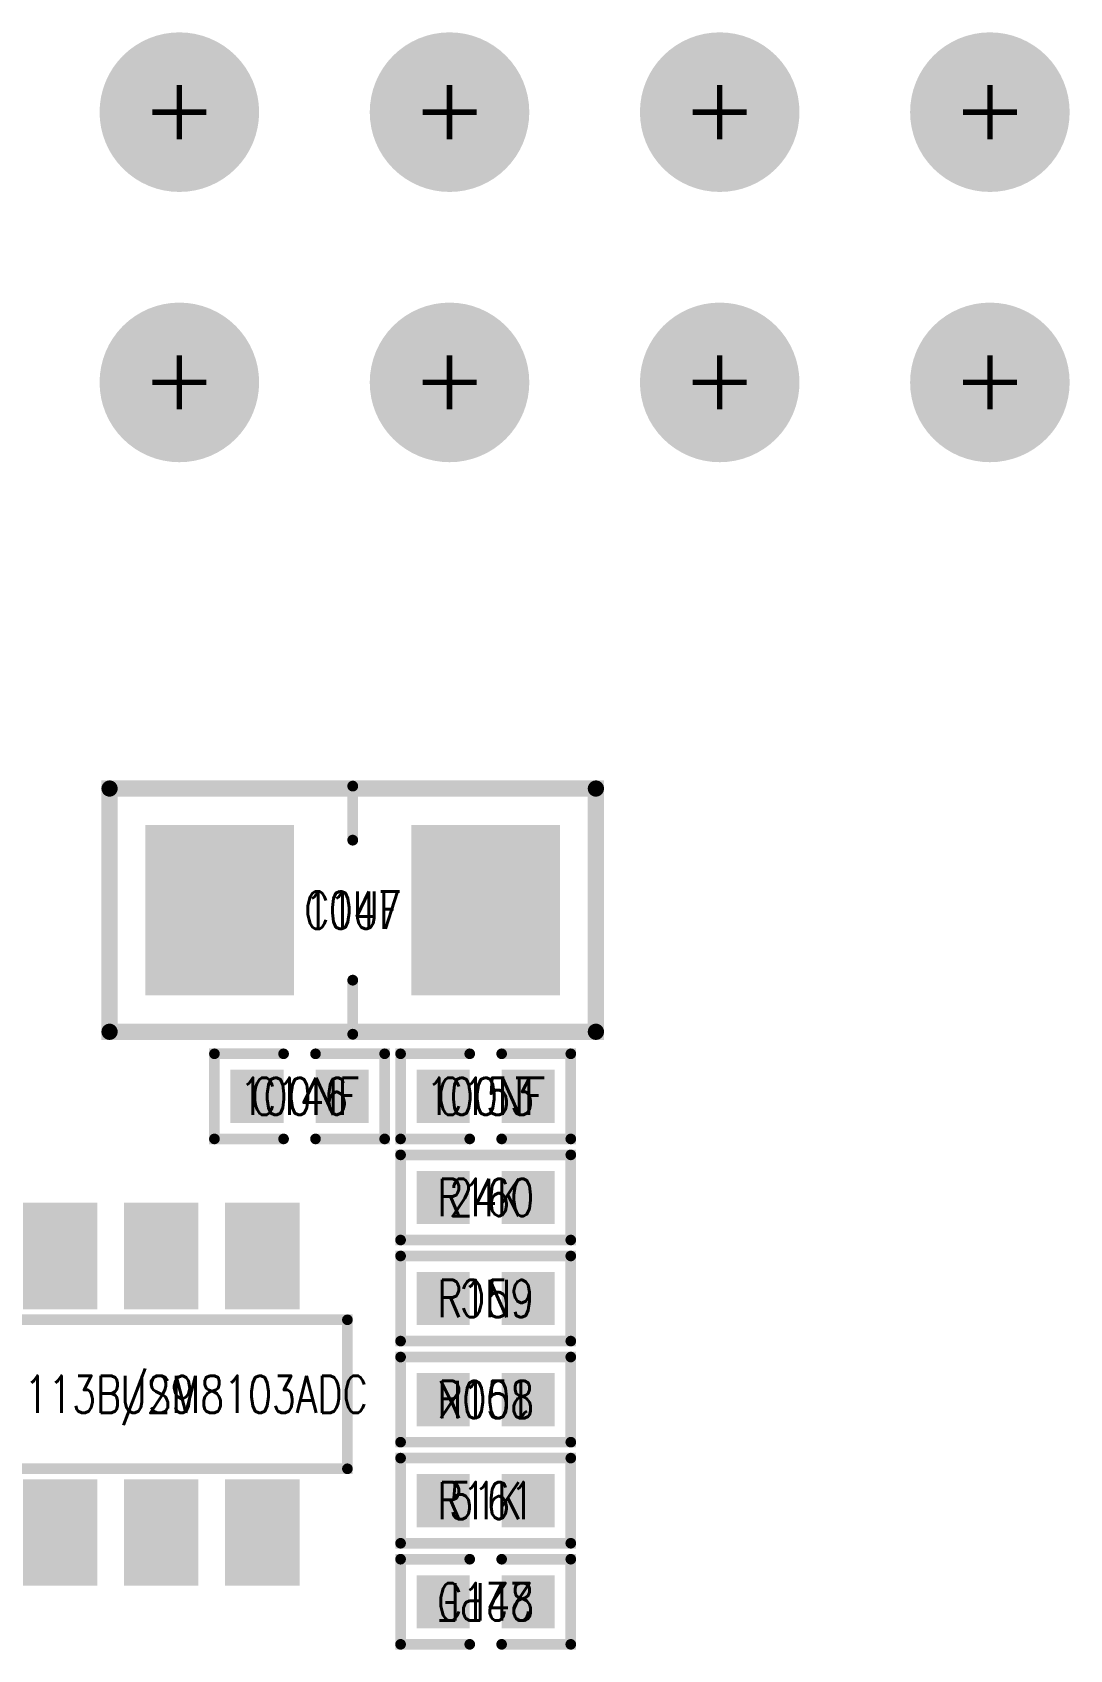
# Model space of a CAD drawing. Extents: x -4 to 157, y -7 to 87.
# Drawn here: x 36.54 to 46.29, y 35.75 to 50.95 of the extents above; entities that cross this region are included whole.
import ezdxf
from ezdxf.enums import TextEntityAlignment as Align

# ---------------------------------------------------------------- set-up
doc = ezdxf.new("R2010")
doc.units = 0
for name, color, linetype in [('ATTRIBUTE_01', 130, 'CONTINUOUS'), ('DRIL_PLTE_THRU_01', 3, 'CONTINUOUS'), ('DRIL_PLTE_THRU_02', 171, 'CONTINUOUS'), ('DRIL_PLTE_THRU_03', 222, 'CONTINUOUS'), ('DRIL_PLTE_THRU_04', 2, 'CONTINUOUS'), ('DRIL_SYMBOL', 254, 'CONTINUOUS'), ('PADS_BOT', 56, 'CONTINUOUS'), ('PADS_INNER', 96, 'CONTINUOUS'), ('PADS_TOP', 96, 'CONTINUOUS'), ('PART_NAME_126', 6, 'CONTINUOUS'), ('PART_TOP_2DLINE_00', 255, 'CONTINUOUS'), ('PART_TOP_2DLINE_126', 255, 'CONTINUOUS')]:
    doc.layers.add(name, color=color, linetype=linetype)
doc.styles.add('W0$05', font='simplex', dxfattribs={"width": 0.75})

# ---------------------------------------------------------------- blocks, each defined once
blk = doc.blocks.new('SMOOTH_0$1')
at = {"const_width": 0.05}
blk.add_lwpolyline([(-0.025, 0, 1), (0.025, 0, 1)], format="xyb", close=True, dxfattribs=at)
blk = doc.blocks.new('PART_BODY_TOP_255')
at = {"layer": 'PART_TOP_2DLINE_126', "const_width": 0.1}
for points in [[(-0.15, 0.4), (-0.8, 0.4), (-0.8, -0.4), (-0.15, -0.4)], [(0.15, -0.4), (0.8, -0.4), (0.8, 0.4), (0.15, 0.4)]]:
    blk.add_lwpolyline(points, dxfattribs=at)
at = {"layer": 'PART_TOP_2DLINE_126'}
for p in [(-0.8, 0.4), (-0.15, 0.4), (0.15, 0.4), (0.8, 0.4), (-0.8, -0.4), (-0.15, -0.4), (0.15, -0.4), (0.8, -0.4)]:
    blk.add_blockref('SMOOTH_0$1', p, dxfattribs=at)
blk = doc.blocks.new('DRIL_HOLE_0')
blk.add_lwpolyline([(0, 0, 1), (0, 0, 1)], format="xyb", close=True)
blk = doc.blocks.new('PAD_0')
blk.add_lwpolyline([(0, 0, 1), (0, 0, 1)], format="xyb", close=True)
blk = doc.blocks.new('PAD_11')
at = {"const_width": 0.5}
blk.add_lwpolyline([(-0.25, 0), (0.25, 0)], dxfattribs=at)
blk = doc.blocks.new('STK_TOP_8')
at = {"layer": 'DRIL_PLTE_THRU_01'}
blk.add_blockref('DRIL_HOLE_0', (0, 0), dxfattribs=at)
at = {"layer": 'DRIL_PLTE_THRU_02'}
blk.add_blockref('DRIL_HOLE_0', (0, 0), dxfattribs=at)
at = {"layer": 'DRIL_PLTE_THRU_03'}
blk.add_blockref('DRIL_HOLE_0', (0, 0), dxfattribs=at)
at = {"layer": 'DRIL_PLTE_THRU_04'}
blk.add_blockref('DRIL_HOLE_0', (0, 0), dxfattribs=at)
at = {"layer": 'PADS_BOT'}
blk.add_blockref('PAD_0', (0, 0), dxfattribs=at)
at = {"layer": 'PADS_INNER'}
blk.add_blockref('PAD_0', (0, 0), dxfattribs=at)
at = {"layer": 'PADS_TOP'}
blk.add_blockref('PAD_11', (0, 0), dxfattribs=at)
blk = doc.blocks.new('SYM_TOP_6')
for name, p in [('PART_BODY_TOP_255', (0, 0)), ('STK_TOP_8', (-0.4, 0)), ('STK_TOP_8', (0.4, 0))]:
    blk.add_blockref(name, p)
blk = doc.blocks.new('PART_TOP_41')
blk.add_blockref('SYM_TOP_6', (0, 0))
at = {"layer": 'ATTRIBUTE_01', "style": 'W0$05', "width": 0.75}
blk.add_text('100NF', height=0.35, dxfattribs=at).set_placement((0, 0), align=Align.MIDDLE_CENTER)
at = {"layer": 'PART_NAME_126', "style": 'W0$05', "width": 0.75}
blk.add_text('C146', height=0.35, dxfattribs=at).set_placement((0, 0), align=Align.MIDDLE_CENTER)
blk = doc.blocks.new('SMOOTH_0$1016')
at = {"const_width": 0.0508}
blk.add_lwpolyline([(-0.0254, 0, 1), (0.0254, 0, 1)], format="xyb", close=True, dxfattribs=at)
blk = doc.blocks.new('SMOOTH_0$1524')
at = {"const_width": 0.0762}
blk.add_lwpolyline([(-0.0381, 0, 1), (0.0381, 0, 1)], format="xyb", close=True, dxfattribs=at)
blk = doc.blocks.new('PART_BODY_TOP_257')
at = {"layer": 'PART_TOP_2DLINE_126', "const_width": 0.152}
blk.add_lwpolyline([(-2.286, -1.143), (-2.286, 1.143), (2.286, 1.143), (2.286, -1.143)], close=True, dxfattribs=at)
at = {"layer": 'PART_TOP_2DLINE_126', "const_width": 0.102}
for points in [[(0, 1.166), (0, 0.658)], [(0, -1.166), (0, -0.658)]]:
    blk.add_lwpolyline(points, dxfattribs=at)
at = {"layer": 'PART_TOP_2DLINE_126'}
for name, p in [('SMOOTH_0$1524', (-2.286, 1.143)), ('SMOOTH_0$1016', (0, 1.166)), ('SMOOTH_0$1524', (2.286, 1.143)), ('SMOOTH_0$1016', (0, 0.658)), ('SMOOTH_0$1016', (0, -0.658)), ('SMOOTH_0$1524', (-2.286, -1.143)), ('SMOOTH_0$1016', (0, -1.166)), ('SMOOTH_0$1524', (2.286, -1.143))]:
    blk.add_blockref(name, p, dxfattribs=at)
blk = doc.blocks.new('PAD_13')
at = {"const_width": 1.397}
blk.add_lwpolyline([(-0.8001, 0), (0.8001, 0)], dxfattribs=at)
blk = doc.blocks.new('STK_TOP_10')
at = {"layer": 'DRIL_PLTE_THRU_01'}
blk.add_blockref('DRIL_HOLE_0', (0, 0), dxfattribs=at)
at = {"layer": 'DRIL_PLTE_THRU_02'}
blk.add_blockref('DRIL_HOLE_0', (0, 0), dxfattribs=at)
at = {"layer": 'DRIL_PLTE_THRU_03'}
blk.add_blockref('DRIL_HOLE_0', (0, 0), dxfattribs=at)
at = {"layer": 'DRIL_PLTE_THRU_04'}
blk.add_blockref('DRIL_HOLE_0', (0, 0), dxfattribs=at)
at = {"layer": 'PADS_BOT'}
blk.add_blockref('PAD_0', (0, 0), dxfattribs=at)
at = {"layer": 'PADS_INNER'}
blk.add_blockref('PAD_0', (0, 0), dxfattribs=at)
at = {"layer": 'PADS_TOP', "rotation": 90}
blk.add_blockref('PAD_13', (0, 0), dxfattribs=at)
blk = doc.blocks.new('SYM_TOP_8')
for name, p in [('STK_TOP_10', (-1.249934, 0)), ('STK_TOP_10', (1.249934, 0)), ('PART_BODY_TOP_257', (0, 0))]:
    blk.add_blockref(name, p)
blk = doc.blocks.new('PART_TOP_42')
blk.add_blockref('SYM_TOP_8', (0, 0))
at = {"layer": 'ATTRIBUTE_01', "style": 'W0$05', "width": 0.75}
blk.add_text('10UF', height=0.35, dxfattribs=at).set_placement((0, 0), align=Align.MIDDLE_CENTER)
at = {"layer": 'PART_NAME_126', "style": 'W0$05', "width": 0.75}
blk.add_text('C147', height=0.35, dxfattribs=at).set_placement((0, 0), align=Align.MIDDLE_CENTER)
blk = doc.blocks.new('PART_TOP_43')
blk.add_blockref('SYM_TOP_6', (0, 0))
at = {"layer": 'ATTRIBUTE_01', "style": 'W0$05', "width": 0.75}
blk.add_text('22PF', height=0.35, dxfattribs=at).set_placement((0, 0), align=Align.MIDDLE_CENTER)
at = {"layer": 'PART_NAME_126', "style": 'W0$05', "width": 0.75}
blk.add_text('C148', height=0.35, rotation=180, dxfattribs=at).set_placement((0, 0), align=Align.MIDDLE_CENTER)
blk = doc.blocks.new('PART_TOP_48')
blk.add_blockref('SYM_TOP_6', (0, 0))
at = {"layer": 'ATTRIBUTE_01', "style": 'W0$05', "width": 0.75}
blk.add_text('100NF', height=0.35, dxfattribs=at).set_placement((0, 0), align=Align.MIDDLE_CENTER)
at = {"layer": 'PART_NAME_126', "style": 'W0$05', "width": 0.75}
blk.add_text('C153', height=0.35, dxfattribs=at).set_placement((0, 0), align=Align.MIDDLE_CENTER)
blk = doc.blocks.new('DRIL_SYMBOL_0$9')
at = {"layer": 'DRIL_SYMBOL', "const_width": 0.0508}
for points in [[(0, -0.254), (0, 0.254)], [(-0.254, 0), (0.254, 0)]]:
    blk.add_lwpolyline(points, dxfattribs=at)
blk = doc.blocks.new('DRIL_HOLE_0$9')
at = {"const_width": 0.45}
blk.add_lwpolyline([(-0.225, 0, 1), (0.225, 0, 1)], format="xyb", close=True, dxfattribs=at)
blk.add_blockref('DRIL_SYMBOL_0$9', (0, 0))
blk = doc.blocks.new('PAD_3')
at = {"const_width": 0.575004}
blk.add_lwpolyline([(0, -0.287502, 1), (0, 0.287502, 1)], format="xyb", close=True, dxfattribs=at)
blk = doc.blocks.new('PAD_16')
at = {"const_width": 0.75}
blk.add_lwpolyline([(0, -0.375, 1), (0, 0.375, 1)], format="xyb", close=True, dxfattribs=at)
blk = doc.blocks.new('STK_TOP_18')
at = {"layer": 'DRIL_PLTE_THRU_01'}
blk.add_blockref('DRIL_HOLE_0$9', (0, 0), dxfattribs=at)
at = {"layer": 'DRIL_PLTE_THRU_02'}
blk.add_blockref('DRIL_HOLE_0$9', (0, 0), dxfattribs=at)
at = {"layer": 'DRIL_PLTE_THRU_03'}
blk.add_blockref('DRIL_HOLE_0$9', (0, 0), dxfattribs=at)
at = {"layer": 'DRIL_PLTE_THRU_04'}
blk.add_blockref('DRIL_HOLE_0$9', (0, 0), dxfattribs=at)
at = {"layer": 'PADS_BOT'}
blk.add_blockref('PAD_16', (0, 0), dxfattribs=at)
at = {"layer": 'PADS_INNER'}
blk.add_blockref('PAD_3', (0, 0), dxfattribs=at)
at = {"layer": 'PADS_TOP'}
blk.add_blockref('PAD_16', (0, 0), dxfattribs=at)
blk = doc.blocks.new('SYM_TOP_13')
for p in [(33.02, 0), (35.56, 0), (38.1, 0), (40.64, 0), (33.02, -2.54), (35.56, -2.54), (38.1, -2.54), (40.64, -2.54)]:
    blk.add_blockref('STK_TOP_18', p)
blk = doc.blocks.new('PART_TOP_151')
blk.add_blockref('SYM_TOP_13', (0, 0))
blk = doc.blocks.new('PART_BODY_TOP_272')
at = {"layer": 'PART_TOP_2DLINE_126', "const_width": 0.1}
blk.add_lwpolyline([(-0.8, 0.4), (0.8, 0.4), (0.8, -0.4), (-0.8, -0.4)], close=True, dxfattribs=at)
at = {"layer": 'PART_TOP_2DLINE_126'}
for p in [(-0.8, 0.4), (0.8, 0.4), (-0.8, -0.4), (0.8, -0.4)]:
    blk.add_blockref('SMOOTH_0$1', p, dxfattribs=at)
blk = doc.blocks.new('SYM_TOP_23')
for name, p in [('PART_BODY_TOP_272', (0, 0)), ('STK_TOP_8', (-0.4, 0)), ('STK_TOP_8', (0.4, 0))]:
    blk.add_blockref(name, p)
blk = doc.blocks.new('PART_TOP_322')
blk.add_blockref('SYM_TOP_23', (0, 0))
at = {"layer": 'ATTRIBUTE_01', "style": 'W0$05', "width": 0.75}
blk.add_text('100K', height=0.35, dxfattribs=at).set_placement((0, 0), align=Align.MIDDLE_CENTER)
at = {"layer": 'PART_NAME_126', "style": 'W0$05', "width": 0.75}
blk.add_text('R158', height=0.35, rotation=180, dxfattribs=at).set_placement((0, 0), align=Align.MIDDLE_CENTER)
blk = doc.blocks.new('PART_TOP_323')
blk.add_blockref('SYM_TOP_23', (0, 0))
at = {"layer": 'ATTRIBUTE_01', "style": 'W0$05', "width": 0.75}
blk.add_text('NC', height=0.35, dxfattribs=at).set_placement((0, 0), align=Align.MIDDLE_CENTER)
at = {"layer": 'PART_NAME_126', "style": 'W0$05', "width": 0.75}
blk.add_text('R159', height=0.35, rotation=180, dxfattribs=at).set_placement((0, 0), align=Align.MIDDLE_CENTER)
blk = doc.blocks.new('PART_TOP_324')
blk.add_blockref('SYM_TOP_23', (0, 0))
at = {"layer": 'ATTRIBUTE_01', "style": 'W0$05', "width": 0.75}
blk.add_text('24K', height=0.35, dxfattribs=at).set_placement((0, 0), align=Align.MIDDLE_CENTER)
at = {"layer": 'PART_NAME_126', "style": 'W0$05', "width": 0.75}
blk.add_text('R160', height=0.35, dxfattribs=at).set_placement((0, 0), align=Align.MIDDLE_CENTER)
blk = doc.blocks.new('PART_TOP_325')
blk.add_blockref('SYM_TOP_23', (0, 0))
at = {"layer": 'ATTRIBUTE_01', "style": 'W0$05', "width": 0.75}
blk.add_text('51K', height=0.35, dxfattribs=at).set_placement((0, 0), align=Align.MIDDLE_CENTER)
at = {"layer": 'PART_NAME_126', "style": 'W0$05', "width": 0.75}
blk.add_text('R161', height=0.35, dxfattribs=at).set_placement((0, 0), align=Align.MIDDLE_CENTER)
blk = doc.blocks.new('PART_BODY_TOP_309')
at = {"layer": 'PART_TOP_2DLINE_00', "const_width": 0.1}
blk.add_lwpolyline([(-1.75, -0.7), (1.75, -0.7), (1.75, 0.7), (-1.75, 0.7)], close=True, dxfattribs=at)
blk.add_lwpolyline([(-1.5, 0.7), (-1.5, -0.7)], dxfattribs=at)
blk.add_lwpolyline([(-1.82, -1.55, 1), (-1.48, -1.55, 1)], format="xyb", close=True, dxfattribs=at)
at = {"layer": 'PART_TOP_2DLINE_00'}
for p in [(-1.75, 0.7), (-1.5, 0.7), (1.75, 0.7), (-1.75, -0.7), (-1.5, -0.7), (1.75, -0.7)]:
    blk.add_blockref('SMOOTH_0$1', p, dxfattribs=at)
blk = doc.blocks.new('PAD_94')
at = {"const_width": 0.7}
blk.add_lwpolyline([(-0.5, 0), (0.5, 0)], dxfattribs=at)
blk = doc.blocks.new('STK_TOP_93')
at = {"layer": 'DRIL_PLTE_THRU_01'}
blk.add_blockref('DRIL_HOLE_0', (0, 0), dxfattribs=at)
at = {"layer": 'DRIL_PLTE_THRU_02'}
blk.add_blockref('DRIL_HOLE_0', (0, 0), dxfattribs=at)
at = {"layer": 'DRIL_PLTE_THRU_03'}
blk.add_blockref('DRIL_HOLE_0', (0, 0), dxfattribs=at)
at = {"layer": 'DRIL_PLTE_THRU_04'}
blk.add_blockref('DRIL_HOLE_0', (0, 0), dxfattribs=at)
at = {"layer": 'PADS_BOT'}
blk.add_blockref('PAD_0', (0, 0), dxfattribs=at)
at = {"layer": 'PADS_INNER'}
blk.add_blockref('PAD_0', (0, 0), dxfattribs=at)
at = {"layer": 'PADS_TOP', "rotation": 90}
blk.add_blockref('PAD_94', (0, 0), dxfattribs=at)
blk = doc.blocks.new('SYM_TOP_60')
for name, p in [('STK_TOP_93', (-0.95, 1.3)), ('STK_TOP_93', (0, 1.3)), ('STK_TOP_93', (0.95, 1.3)), ('PART_BODY_TOP_309', (0, 0)), ('STK_TOP_93', (-0.95, -1.3)), ('STK_TOP_93', (0, -1.3)), ('STK_TOP_93', (0.95, -1.3))]:
    blk.add_blockref(name, p)
blk = doc.blocks.new('PART_TOP_480')
blk.add_blockref('SYM_TOP_60', (0, 0))
at = {"layer": 'ATTRIBUTE_01', "style": 'W0$05', "width": 0.75}
blk.add_text('SY8113B/SM8103ADC', height=0.35, dxfattribs=at).set_placement((0, 0), align=Align.MIDDLE_CENTER)
at = {"layer": 'PART_NAME_126', "style": 'W0$05', "width": 0.75}
blk.add_text('U29', height=0.35, dxfattribs=at).set_placement((-0.035, 0), align=Align.MIDDLE_CENTER)

msp = doc.modelspace()

# ---------------------------------------------------------------- block references
for name, p in [('PART_TOP_151', (4.9, 50.2)), ('PART_TOP_42', (39.55, 42.7)), ('PART_TOP_41', (39.05, 40.95)), ('PART_TOP_48', (40.8, 40.95)), ('PART_TOP_324', (40.8, 40)), ('PART_TOP_480', (37.75, 38.15)), ('PART_TOP_325', (40.8, 37.15))]:
    msp.add_blockref(name, p)
at = {"rotation": 180}
for name, p in [('PART_TOP_323', (40.8, 39.05)), ('PART_TOP_322', (40.8, 38.1)), ('PART_TOP_43', (40.8, 36.2))]:
    msp.add_blockref(name, p, dxfattribs=at)

doc.saveas('drawing.dxf')
